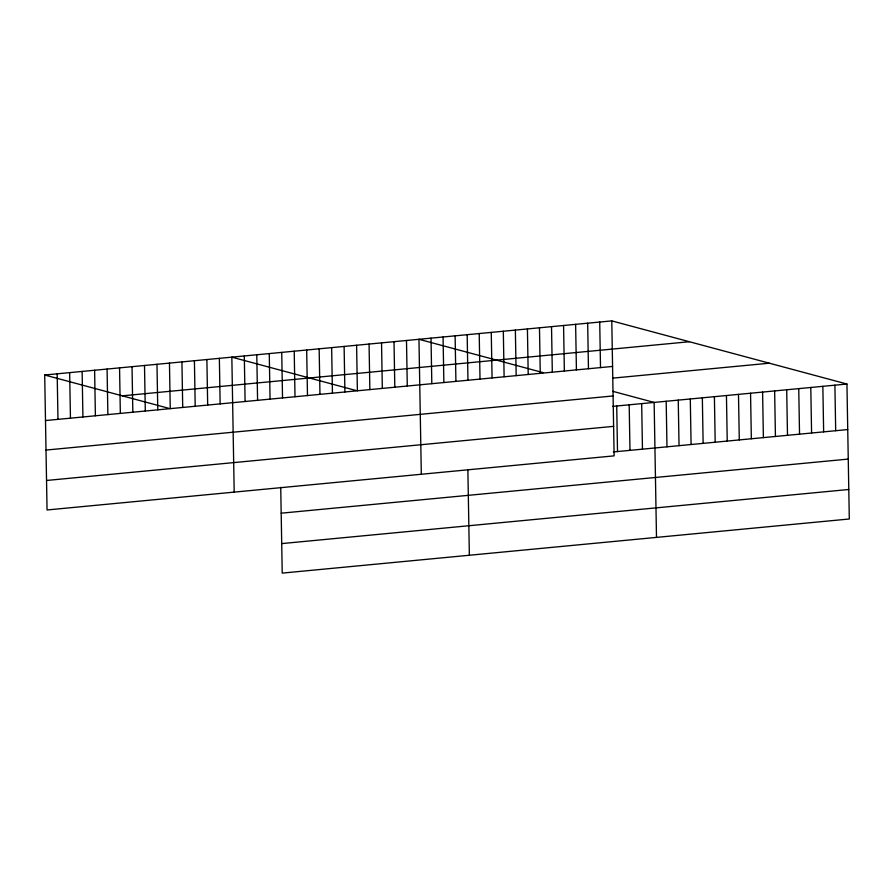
<?xml version="1.0" encoding="UTF-8"?>
<svg xmlns="http://www.w3.org/2000/svg" width="894" height="894" viewBox="0 0 894 894"><rect width="100%" height="100%" fill="white"/><g stroke="black" fill="none" stroke-linecap="round" stroke-linejoin="round"><path stroke-width="1.34" d="M611.775 320.89L614.122 455.862L47.058 509.971L44.7 375.011L611.775 320.89L846.942 384.029L849.3 518.989L282.225 573.11L280.727 487.375M122.31 395.841L689.375 341.731M45.493 420.549L612.569 366.439M612.681 378.14L769.332 363.199M46.007 450.062L613.083 395.953M612.558 406.39L846.942 384.029M46.544 480.469L613.608 426.349M613.351 451.939L847.736 429.567M281.185 513.19L848.25 459.08M281.711 543.597L848.786 489.487M543.217 372.653L418.962 339.295L421.32 474.256M612.748 391.315L654.14 402.423L656.498 537.395M356.08 390.51L231.837 357.153L234.194 492.113M44.7 375.011L168.955 408.368M834.895 385.18L835.689 430.718M822.849 386.331L823.642 431.869M810.791 387.482L811.584 433.02M798.744 388.622L799.538 434.171M786.698 389.773L787.491 435.322M774.64 390.924L775.433 436.473M762.593 392.075L763.387 437.624M750.547 393.226L751.34 438.775M738.489 394.377L739.282 439.926M726.442 395.528L727.235 441.077M714.395 396.679L715.189 442.217M702.338 397.83L703.131 443.368M690.291 398.981L691.084 444.519M678.244 400.121L679.038 445.67M666.186 401.272L666.98 446.821M641.668 403.619L642.462 449.157M629.186 404.803L629.979 450.352M616.715 405.999L617.508 451.548M599.718 322.041L600.511 367.59M587.671 323.192L588.464 368.741M575.624 324.343L576.418 369.892M563.566 325.494L564.36 371.044M551.52 326.645L552.313 372.195M539.473 327.796L540.267 373.334M527.415 328.947L528.209 374.485M515.369 330.098L516.162 375.636M503.322 331.238L504.115 376.787M491.264 332.389L492.069 377.938M479.218 333.54L480.011 379.09M467.171 334.691L467.964 380.241M467.864 469.518L469.361 555.252M455.113 335.842L455.918 381.392M443.066 336.993L443.86 382.543M431.02 338.144L431.813 383.694M406.491 340.48L407.284 386.029M394.019 341.676L394.813 387.225M381.537 342.86L382.33 388.409M369.066 344.056L369.859 389.605M356.594 345.24L357.388 390.79M344.112 346.436L344.905 391.985M331.64 347.632L332.434 393.17M319.158 348.816L319.963 394.366M306.687 350.012L307.48 395.55M294.215 351.197L295.009 396.746M281.733 352.392L282.526 397.931M269.262 353.577L270.055 399.126M256.779 354.773L257.584 400.311M244.308 355.957L245.101 401.507M219.354 358.338L220.147 403.887M206.883 359.533L207.676 405.083M194.411 360.718L195.205 406.267M181.929 361.914L182.722 407.463M169.458 363.098L170.251 408.647M156.975 364.294L157.78 409.843M144.504 365.49L145.297 411.028M132.033 366.674L132.826 412.223M119.55 367.87L120.344 413.408M107.079 369.054L107.872 414.604M94.608 370.25L95.401 415.788M82.125 371.435L82.918 416.984M69.654 372.63L70.447 418.168M57.171 373.815L57.976 419.364"/></g></svg>
